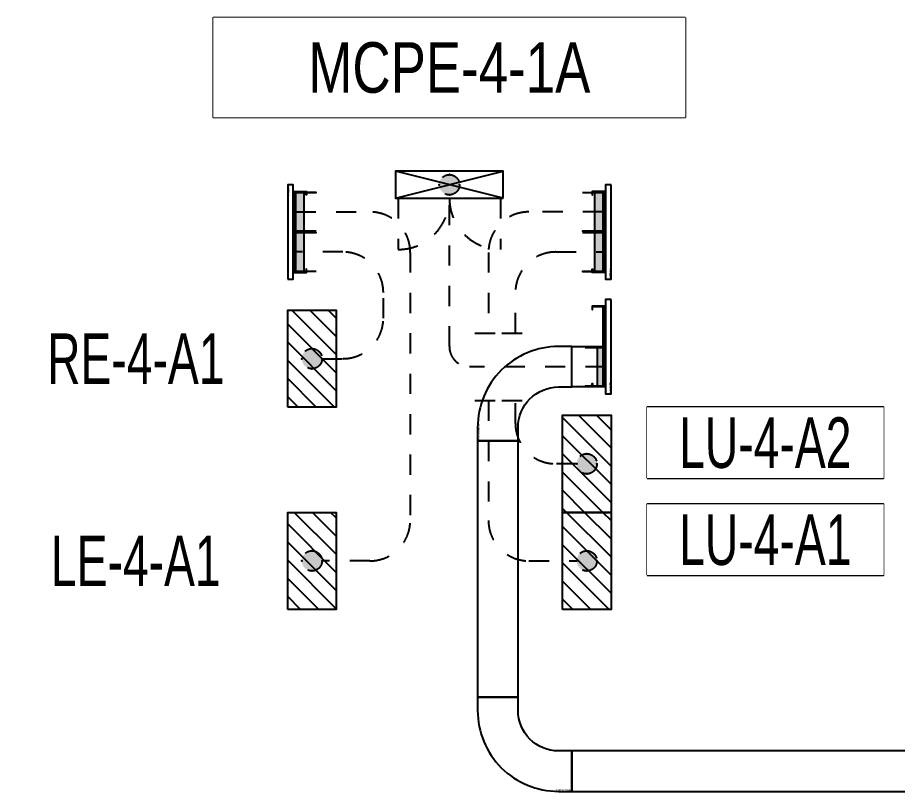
# Model space of a CAD drawing. Header units: millimetres. Extents: x 88028 to 500787, y -530175 to 1035835.
# Drawn here: x 90449 to 96979, y 479505 to 485245 of the extents above; entities that cross this region are included whole.
import ezdxf
from ezdxf.enums import TextEntityAlignment as Align

# ---------------------------------------------------------------- set-up
doc = ezdxf.new("R2010")
doc.units = ezdxf.units.MM
doc.header["$LTSCALE"] = 150
doc.linetypes.add('CONTINOUS', pattern=[0])
doc.linetypes.add('D1', pattern=[3, 1, -1, 1])
for name, color, linetype in [('------01 Distribution Panel', 3, 'Continuous'), ('------01 Distribution Panel_UPS_Emgency', 232, 'Continuous'), ('------01 Motor Control Panel or Center', 4, 'Continuous'), ('-----00 LV_CABLE', 2, 'Continuous'), ('-----26 Electrical Cable Tray', 200, 'Continuous'), ('-----26 Electrical Cable Tray_건물(UPS)', 100, 'Continuous'), ('-----26 Electrical Cable Tray_건물(일반)', 20, 'Continuous')]:
    doc.layers.add(name, color=color, linetype=linetype)
doc.styles.add('ELEC', font='')
doc.styles.get("Standard").update_dxf_attribs({"font": ''})
doc.styles.get('ELEC').set_extended_font_data('Dotum')
doc.styles.get('Standard').set_extended_font_data('Dotum')

# ---------------------------------------------------------------- blocks, each defined once
blk = doc.blocks.new('A02')
h = blk.add_hatch()
h.set_pattern_fill('ANSI31', color=256, scale=25, style=0)
h.set_pattern_definition([(45, (-2000, -19200), (-56.1266, 56.1266), [])])
h.paths.add_polyline_path([(-300, 300), (-300, 0), (300, 0), (300, 300)])
blk.add_lwpolyline([(300, 0), (-300, 0), (-300, 300), (300, 300)], close=True)
blk = doc.blocks.new('*U10')
at = {"linetype": 'Continuous', "ltscale": 0.1}
for p, q in [((-250, 56.6), (-250, 58.6)), ((-200, 56.6), (-200, 58.6)), ((-150, 56.6), (-150, 58.6)), ((-100, 56.6), (-100, 58.6)), ((-50, 56.6), (-50, 58.6)), ((0, 56.6), (0, 58.6)), ((50, 56.6), (50, 58.6)), ((100, 56.6), (100, 58.6)), ((150, 56.6), (150, 58.6)), ((200, 56.6), (200, 58.6)), ((250, 56.6), (250, 58.6))]:
    blk.add_line(p, q, dxfattribs=at)
for points in [[(-300, 40), (-300, 140), (-275, 140), (-275, 137.4), (-297.4, 137.4), (-297.4, 40)], [(300, 40), (300, 140), (275, 140), (275, 137.4), (297.4, 137.4), (297.4, 40)], [(-297.4, 58.6), (297.4, 58.6)], [(-297.4, 56.6), (297.4, 56.6)], [(297.4, 42.6), (-297.4, 42.6)]]:
    blk.add_lwpolyline(points, dxfattribs=at)
blk.add_lwpolyline([(350, 0), (350, 40), (-350, 40), (-350, 0)], close=True, dxfattribs=at)
blk.add_text('W600*H100', height=10, dxfattribs=at).set_placement((-340, 10), align=Align.MIDDLE_LEFT)
blk = doc.blocks.new('O08')
blk.add_hatch(color=256).paths.add_polyline_path([(120, 51), (-120, 51), (-120, 0), (120, 0)])
blk.add_lwpolyline([(120, 127.5), (120, 0), (-120, 0), (-120, 127.5), (-120, 51), (120, 51)])
blk = doc.blocks.new('11')
at = {"linetype": 'D1'}
h = blk.add_hatch(color=256, dxfattribs=at)
edge = h.paths.add_edge_path()
edge.add_arc((0, 0), 75, 0, 360)
blk.add_circle((0, 0), 75, dxfattribs=at)
for p in [(0, 75), (-75, 0), (75, 0), (0, -75)]:
    blk.add_point(p, dxfattribs=at)
blk = doc.blocks.new('*U27')
at = {"color": 0}
blk.add_lwpolyline([(0, 0), (-100, 0, -0.414214), (-400, 300), (-400, 400), (-700, 400), (-700, 300, 0.414214), (-100, -300), (0, -300)], format="xyb", close=True, dxfattribs=at)
blk.add_text('W:300(ELBOW 90)', height=10, dxfattribs=at).set_placement((-5, -290), align=Align.MIDDLE_RIGHT)
blk = doc.blocks.new('MCP_EQUIPMENT-2')
for p, q in [((200, 400), (0, -400)), ((200, -400), (0, 400))]:
    blk.add_line(p, q)
at = {"color": 1, "linetype": 'D1'}
for p, q in [((200, 380), (580, 380)), ((200, -380), (580, -380))]:
    blk.add_line(p, q, dxfattribs=at)
blk.add_lwpolyline([(200, 400), (0, 400), (0, -400), (200, -400)], close=True)
for centre, start, end in [((200, 380), 270, 0), ((200, -380), 0, 90)]:
    blk.add_arc(centre, 380, start, end, dxfattribs=at)

msp = doc.modelspace()

# ---------------------------------------------------------------- linework, layer by layer
at = {"layer": '------01 Distribution Panel_UPS_Emgency', "color": 1, "elevation": 0}
for points in [[(95121.4, 481829.5), (96876.3, 481829.5), (96876.3, 482354.5), (95121.4, 482354.5)], [(95121.4, 481109.5), (96876.3, 481109.5), (96876.3, 481634.5), (95121.4, 481634.5)]]:
    msp.add_lwpolyline(points, close=True, dxfattribs=at)
at = {"layer": '------01 Motor Control Panel or Center', "linetype": 'CONTINOUS', "elevation": 0}
msp.add_lwpolyline([(95405.1, 485245), (95405.1, 484505), (91902, 484505), (91902, 485245)], close=True, dxfattribs=at)
at = {"layer": '-----00 LV_CABLE', "linetype": 'D1'}
for points in [[(94813.6, 482655), (93803.6, 482655, -0.414214), (93653.6, 482805), (93653.6, 483930)], [(92512.2, 483803.7), (93063.6, 483803.7, -0.414214), (93363.6, 483503.7), (93363.6, 481515, -0.414214), (93063.6, 481215), (92708.6, 481215)], [(92708.6, 482715), (92863.6, 482715, 0.414214), (93163.6, 483015), (93163.6, 483206.3, 0.414214), (92863.6, 483506.3), (92512.2, 483506.3)]]:
    msp.add_lwpolyline(points, format="xyb", dxfattribs=at)
at = {"layer": '-----00 LV_CABLE', "linetype": 'D1', "elevation": 0}
for points in [[(94795, 483803.7), (94243.6, 483803.7, 0.414214), (93943.6, 483503.7), (93943.6, 482905)], [(94143.6, 482905), (94143.6, 483206.3, -0.414214), (94443.6, 483506.3), (94795, 483506.3)], [(93943.6, 482405), (93943.6, 481515, 0.414214), (94243.6, 481215), (94598.6, 481215)], [(94598.6, 481935), (94443.6, 481935, -0.414214), (94143.6, 482235), (94143.6, 482405)]]:
    msp.add_lwpolyline(points, format="xyb", dxfattribs=at)
for points in [[(93843.6, 482905), (94043.6, 482905)], [(94043.6, 482905), (94243.6, 482905)], [(93843.6, 482405), (94043.6, 482405)], [(94043.6, 482405), (94243.6, 482405)]]:
    msp.add_lwpolyline(points, dxfattribs=at)
at = {"layer": '-----26 Electrical Cable Tray'}
for points in [[(94813.6, 482805), (94813.6, 482505), (94563.6, 482505), (94563.6, 482805)], [(94163.6, 482105), (93863.6, 482105), (93863.6, 480205), (94163.6, 480205)]]:
    msp.add_lwpolyline(points, close=True, dxfattribs=at)
at = {"layer": '-----26 Electrical Cable Tray', "elevation": 0}
msp.add_lwpolyline([(98753.6, 479505), (98753.6, 479805), (94563.6, 479805), (94563.6, 479505)], close=True, dxfattribs=at)

# ---------------------------------------------------------------- block references
at = {"layer": '------01 Distribution Panel', "xscale": 1.2, "yscale": 1.2, "zscale": 1.2, "rotation": 270}
for p in [(92453.6, 482715), (92453.6, 481215)]:
    msp.add_blockref('A02', p, dxfattribs=at)
at = {"layer": '------01 Distribution Panel_UPS_Emgency', "xscale": 1.2, "yscale": 1.2, "zscale": 1.2, "rotation": 270}
for p in [(94493.6, 481935), (94493.6, 481215)]:
    msp.add_blockref('A02', p, dxfattribs=at)
at = {"layer": '------01 Motor Control Panel or Center', "rotation": 270}
msp.add_blockref('MCP_EQUIPMENT-2', (93653.6, 484105), dxfattribs=at)
at = {"layer": '-----00 LV_CABLE', "linetype": 'D1'}
for p in [(93653.6, 484005), (93653.6, 484005), (92633.6, 482715), (92633.6, 482715), (94673.6, 481935), (94673.6, 481935), (92633.6, 481215), (92633.6, 481215), (94673.6, 481215), (94673.6, 481215)]:
    msp.add_blockref('11', p, dxfattribs=at)
at = {"layer": '-----00 LV_CABLE', "linetype": 'D1', "xscale": 1.2, "yscale": 1.2, "zscale": 1.2}
for p, rotation in [((92512.2, 483803.7), 270), ((92512.2, 483803.7), 270), ((94795, 483803.7), 89.99999999999999), ((94795, 483803.7), 89.99999999999999), ((92512.2, 483506.3), 270), ((92512.2, 483506.3), 270), ((94795, 483506.3), 89.99999999999999), ((94795, 483506.3), 89.99999999999999), ((94813.6, 482655), 89.99999999999999)]:
    msp.add_blockref('O08', p, dxfattribs=dict(at, rotation=rotation))
at = {"layer": '-----26 Electrical Cable Tray'}
for name, p, rotation in [('*U10', (94853.6, 482805), 89.99999999999999), ('*U27', (94163.6, 482105), 270)]:
    msp.add_blockref(name, p, dxfattribs=dict(at, rotation=rotation))
msp.add_blockref('*U27', (94563.6, 479805), dxfattribs=at)
at = {"layer": '-----26 Electrical Cable Tray_건물(UPS)', "rotation": 89.99999999999999}
msp.add_blockref('*U10', (94853.6, 483655), dxfattribs=at)
at = {"layer": '-----26 Electrical Cable Tray_건물(일반)', "rotation": 270}
msp.add_blockref('*U10', (92453.6, 483655), dxfattribs=at)

# ---------------------------------------------------------------- wipeouts: each hides what was drawn before it
at = {"color": 1}
for points in [[(90448.7, 482452.5), (92203.6, 482452.5), (92203.6, 482977.5), (90448.7, 482977.5)], [(90448.7, 480952.5), (92203.6, 480952.5), (92203.6, 481477.5), (90448.7, 481477.5)]]:
    msp.add_wipeout(points, dxfattribs=at).dxf.layer = '------01 Distribution Panel'

# ---------------------------------------------------------------- next in the draw order: texts
at = {"layer": '------01 Distribution Panel', "style": 'ELEC', "width": 0.7}
for s, p in [('RE-4-A1', (91326.1, 482715)), ('LE-4-A1', (91326.1, 481215))]:
    msp.add_text(s, height=375, dxfattribs=at).set_placement(p, align=Align.MIDDLE_CENTER)

# ---------------------------------------------------------------- next in the draw order: wipeouts: each hides what was drawn before it
at = {"color": 1}
for points in [[(95121.4, 481829.5), (96876.3, 481829.5), (96876.3, 482354.5), (95121.4, 482354.5)], [(95121.4, 481109.5), (96876.3, 481109.5), (96876.3, 481634.5), (95121.4, 481634.5)]]:
    msp.add_wipeout(points, dxfattribs=at).dxf.layer = '------01 Distribution Panel_UPS_Emgency'
msp.add_wipeout([(91902, 485245), (95405.1, 485245), (95405.1, 484505), (91902, 484505)]).dxf.layer = '------01 Motor Control Panel or Center'

# ---------------------------------------------------------------- next in the draw order: texts
at = {"layer": '------01 Distribution Panel_UPS_Emgency', "style": 'ELEC', "width": 0.7}
for s, p in [('LU-4-A2', (95998.9, 482092)), ('LU-4-A1', (95998.9, 481372))]:
    msp.add_text(s, height=375, dxfattribs=at).set_placement(p, align=Align.MIDDLE_CENTER)
at = {"layer": '------01 Motor Control Panel or Center', "linetype": 'CONTINOUS', "style": 'ELEC', "width": 0.8}
msp.add_text('MCPE-4-1A', height=375, dxfattribs=at).set_placement((93653.6, 484875), align=Align.MIDDLE)

doc.saveas('drawing.dxf')
